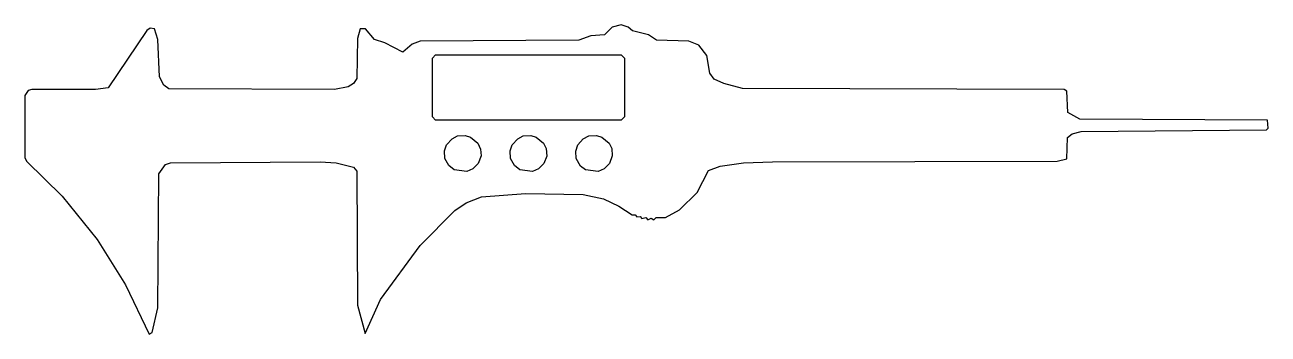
# Model space of a CAD drawing. Header units: millimetres. Extents: x 8 to 292, y -102 to -31.
import ezdxf

# ---------------------------------------------------------------- set-up
doc = ezdxf.new("R2010")
doc.units = ezdxf.units.MM
doc.layers.add('Trace', color=7, linetype='Continuous')

msp = doc.modelspace()

# ---------------------------------------------------------------- linework, layer by layer
at = {"layer": 'Trace', "true_color": 0x202936}
for points in [[(7.9375, -47.3125), (7.9375, -61.4375), (8.3125, -62.3125), (16.4375, -70.3125), (24.4375, -80.1875), (30.9375, -90.5625), (36.3125, -101.8125), (37.0625, -101.4375), (38.3125, -95.8125), (38.5625, -65.1875), (40.0625, -63.0625), (41.1875, -62.6875), (75.4375, -62.4375), (79.0625, -62.6875), (83.0625, -63.6875), (83.8125, -64.5625), (83.9375, -95.1875), (85.6875, -101.6875), (89.1875, -93.9375), (98.3125, -81.5625), (106.1875, -73.5625), (108.8125, -71.8125), (112.3125, -70.4375), (122.3125, -69.6875), (135.5625, -69.9375), (140.1875, -70.9375), (143.6875, -72.5625), (146.6875, -74.5625), (147.4375, -74.5625), (147.8125, -75.0625), (148.5625, -74.9375), (148.9375, -75.4375), (149.8125, -75.1875), (150.3125, -75.6875), (151.0625, -75.3125), (151.6875, -75.6875), (152.1875, -75.1875), (154.3125, -75.1875), (157.5625, -73.4375), (161.5625, -69.4375), (164.1875, -64.4375), (166.8125, -63.4375), (172.1875, -62.6875), (178.8125, -62.4375), (243.8125, -62.3125), (246.0625, -61.8125), (246.1875, -56.9375), (247.3125, -56.0625), (249.3125, -55.5625), (291.6875, -55.1875), (292.0625, -54.8125), (291.9375, -52.9375), (249.0625, -52.6875), (246.3125, -51.1875), (246.0625, -46.3125), (245.4375, -45.9375), (171.9375, -45.6875), (167.6875, -44.5625), (165.4375, -43.5625), (164.4375, -42.1875), (163.8125, -38.1875), (161.9375, -35.8125), (159.6875, -34.9375), (152.3125, -34.6875), (150.4375, -33.4375), (146.8125, -32.5625), (145.8125, -31.6875), (144.1875, -31.1875), (142.1875, -31.6875), (140.4375, -33.4375), (137.3125, -33.6875), (134.5625, -34.6875), (98.3125, -34.9375), (96.4375, -35.5625), (94.3125, -37.4375), (90.1875, -35.3125), (87.8125, -34.5625), (85.8125, -32.0625), (84.5625, -32.0625), (83.9375, -34.3125), (83.8125, -43.4375), (83.0625, -44.5625), (81.8125, -45.3125), (78.6875, -45.9375), (40.8125, -45.8125), (39.6875, -44.9375), (38.6875, -43.0625), (38.3125, -34.5625), (37.5625, -32.0625), (36.5625, -31.9375), (35.8125, -32.4375), (26.9375, -45.5625), (24.0625, -45.9375), (9.5625, -45.9375), (8.6875, -46.1875)], [(101.0625, -38.8125), (101.8125, -38.0625), (144.1875, -38.0625), (144.9375, -38.8125), (144.9375, -52.1875), (144.1875, -52.9375), (101.8125, -52.9375), (101.0625, -52.1875)], [(106.8125, -56.5625), (108.5625, -56.4375), (109.8125, -56.8125), (111.4375, -58.1875), (112.0625, -59.5625), (112.1875, -61.0625), (111.5625, -62.8125), (110.3125, -64.0625), (108.9375, -64.6875), (106.0625, -64.3125), (104.8125, -63.3125), (103.9375, -61.6875), (103.8125, -59.9375), (104.3125, -58.5625), (105.5625, -57.1875)], [(121.8125, -56.5625), (123.5625, -56.4375), (124.8125, -56.8125), (126.4375, -58.1875), (127.0625, -59.4375), (127.1875, -61.1875), (126.5625, -62.8125), (125.3125, -64.0625), (123.9375, -64.6875), (121.0625, -64.3125), (119.8125, -63.3125), (118.9375, -61.6875), (118.8125, -59.9375), (119.3125, -58.5625), (120.5625, -57.1875)], [(136.8125, -56.5625), (138.5625, -56.4375), (139.8125, -56.8125), (141.4375, -58.1875), (142.0625, -59.4375), (142.1875, -61.0625), (141.5625, -62.8125), (140.3125, -64.0625), (138.9375, -64.6875), (136.0625, -64.3125), (134.9375, -63.4375), (133.9375, -61.6875), (133.8125, -60.0625), (134.3125, -58.5625), (135.5625, -57.1875)]]:
    msp.add_lwpolyline(points, close=True, dxfattribs=at)

doc.saveas('drawing.dxf')
